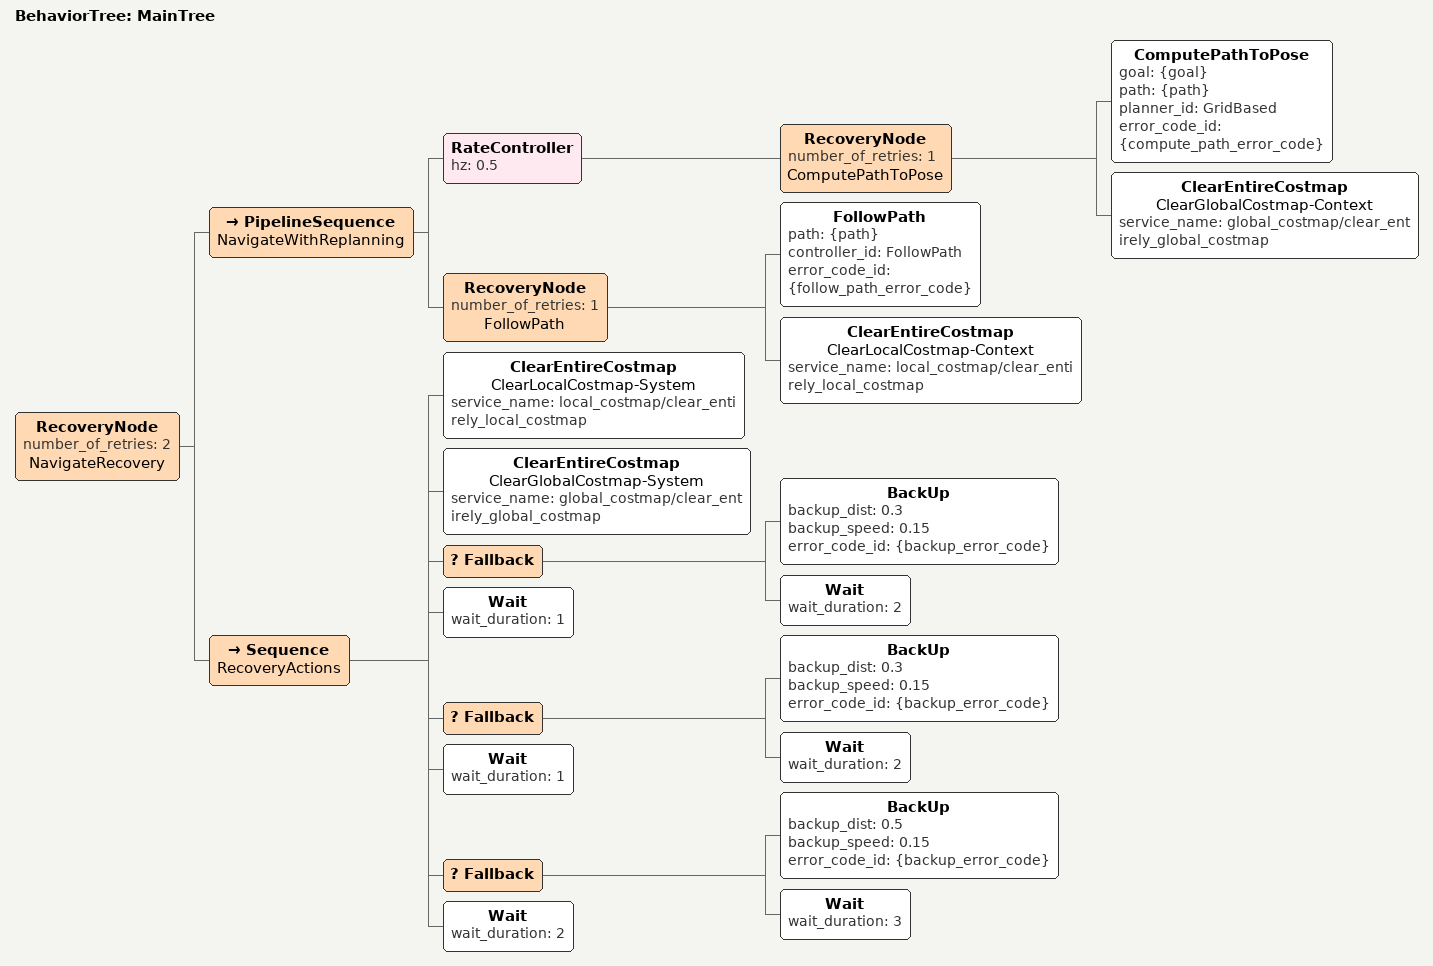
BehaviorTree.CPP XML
<root main_tree_to_execute="MainTree">
  <BehaviorTree ID="MainTree">

    <RecoveryNode number_of_retries="2" name="NavigateRecovery">

      <!-- Normal navigation pipeline: plan then follow, replanning at 0.5 Hz (every 2 s) -->
      <PipelineSequence name="NavigateWithReplanning">

        <RateController hz="0.5">
          <RecoveryNode number_of_retries="1" name="ComputePathToPose">
            <ComputePathToPose goal="{goal}" path="{path}" planner_id="GridBased"
                               error_code_id="{compute_path_error_code}"/>
            <ClearEntireCostmap name="ClearGlobalCostmap-Context"
                                service_name="global_costmap/clear_entirely_global_costmap"/>
          </RecoveryNode>
        </RateController>

        <RecoveryNode number_of_retries="1" name="FollowPath">
          <FollowPath path="{path}" controller_id="FollowPath"
                      error_code_id="{follow_path_error_code}"/>
          <ClearEntireCostmap name="ClearLocalCostmap-Context"
                              service_name="local_costmap/clear_entirely_local_costmap"/>
        </RecoveryNode>

      </PipelineSequence>

      <Sequence name="RecoveryActions">

        <!-- Step 1: clear stale costmap inflation data -->
        <ClearEntireCostmap name="ClearLocalCostmap-System"
                            service_name="local_costmap/clear_entirely_local_costmap"/>
        <ClearEntireCostmap name="ClearGlobalCostmap-System"
                            service_name="global_costmap/clear_entirely_global_costmap"/>

        <!-- Step 2: first reverse — Fallback to Wait if "Collision Ahead" blocks BackUp -->
        <Fallback>
          <BackUp backup_dist="0.3" backup_speed="0.15"
                  error_code_id="{backup_error_code}"/>
          <Wait wait_duration="2"/>
        </Fallback>

        <!-- Step 3: pause for costmap to refresh from the new position -->
        <Wait wait_duration="1"/>

        <!-- Step 4: second reverse — Fallback to Wait if still blocked -->
        <Fallback>
          <BackUp backup_dist="0.3" backup_speed="0.15"
                  error_code_id="{backup_error_code}"/>
          <Wait wait_duration="2"/>
        </Fallback>

        <!-- Step 5: pause then longer backup before retry -->
        <Wait wait_duration="1"/>
        <Fallback>
          <BackUp backup_dist="0.5" backup_speed="0.15"
                  error_code_id="{backup_error_code}"/>
          <Wait wait_duration="3"/>
        </Fallback>
        <Wait wait_duration="2"/>

      </Sequence>

    </RecoveryNode>

  </BehaviorTree>
</root>
